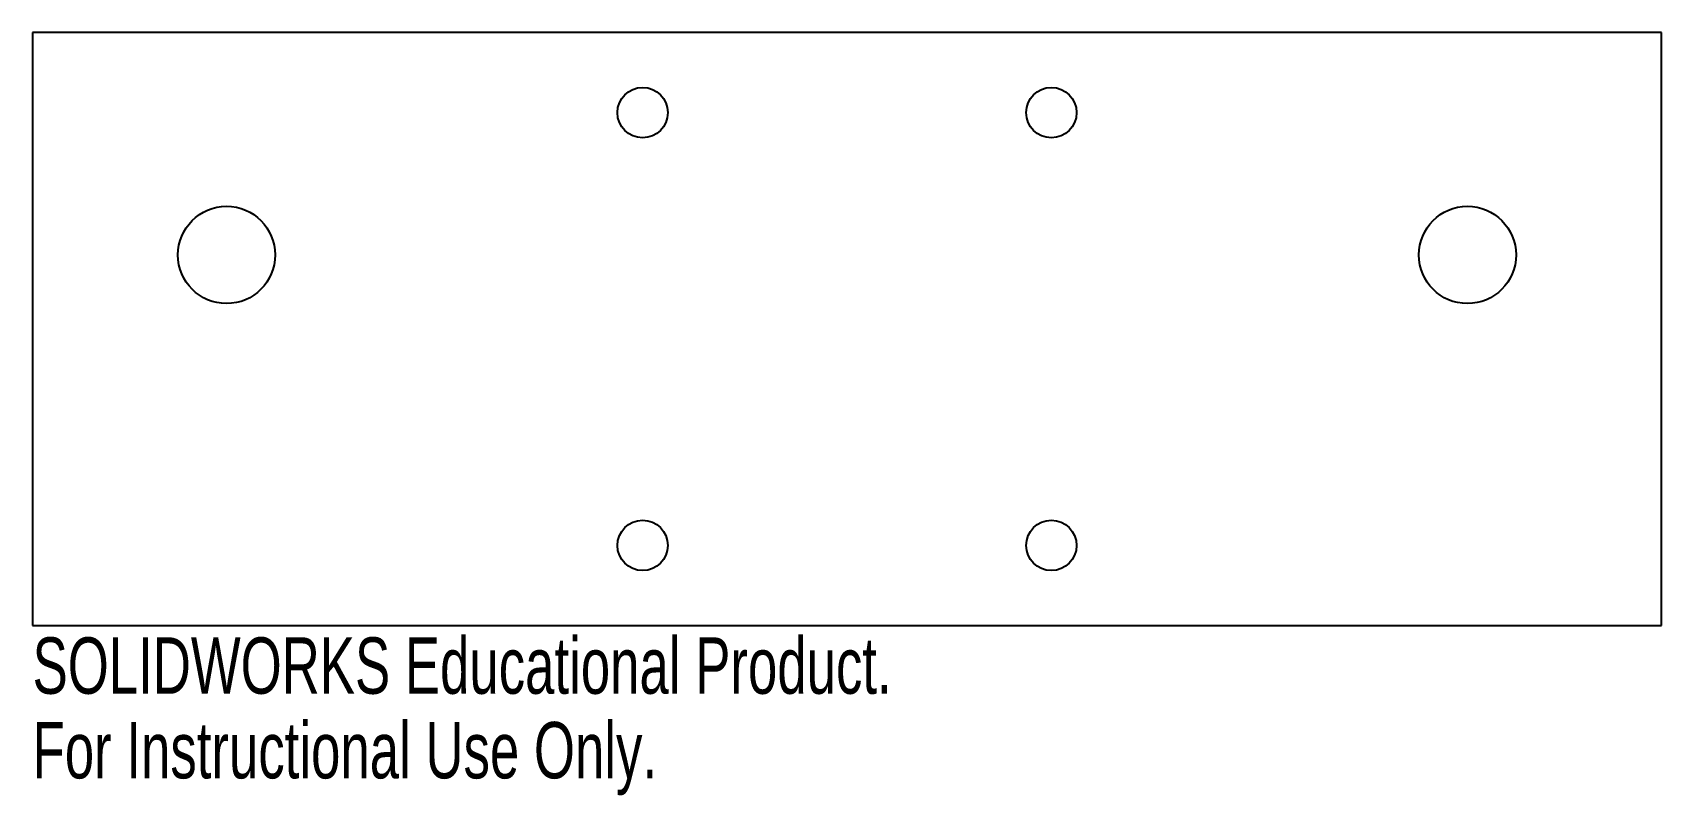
# Model space of a CAD drawing. Header units: inches. Extents: x -2.06 to 3.44, y -2.3 to 0.27.
import ezdxf

# ---------------------------------------------------------------- set-up
doc = ezdxf.new("R2010")
doc.units = ezdxf.units.IN
doc.header["$MEASUREMENT"] = 0
doc.styles.add('SLDTEXTSTYLE0', font='TXT', dxfattribs={"width": 0.7})

msp = doc.modelspace()

# ---------------------------------------------------------------- linework, layer by layer
at = {"color": 7, "linetype": 'Continuous', "lineweight": 25}
for p, q in [((3.44, 0.27), (-2.06, 0.27)), ((-2.06, 0.27), (-2.06, -1.73)), ((3.44, -1.73), (3.44, 0.27)), ((-2.06, -1.73), (3.44, -1.73))]:
    msp.add_line(p, q, dxfattribs=at)
for centre, radius in [((0, 0), 0.085), ((1.38, 0), 0.085), ((-1.405, -0.48), 0.164), ((2.785, -0.48), 0.164), ((0, -1.46), 0.085), ((1.38, -1.46), 0.085)]:
    msp.add_circle(centre, radius, dxfattribs=at)

# ---------------------------------------------------------------- texts
at = {"color": 7, "linetype": 'Continuous', "char_height": 0.1903, "attachment_point": 1, "style": 'SLDTEXTSTYLE0'}
for s, insert in [('SOLIDWORKS Educational Product.', (-2.06, -1.7701)), ('For Instructional Use Only.', (-2.06, -2.0556))]:
    msp.add_mtext(s, dxfattribs=dict(at, insert=insert))

doc.saveas('drawing.dxf')
